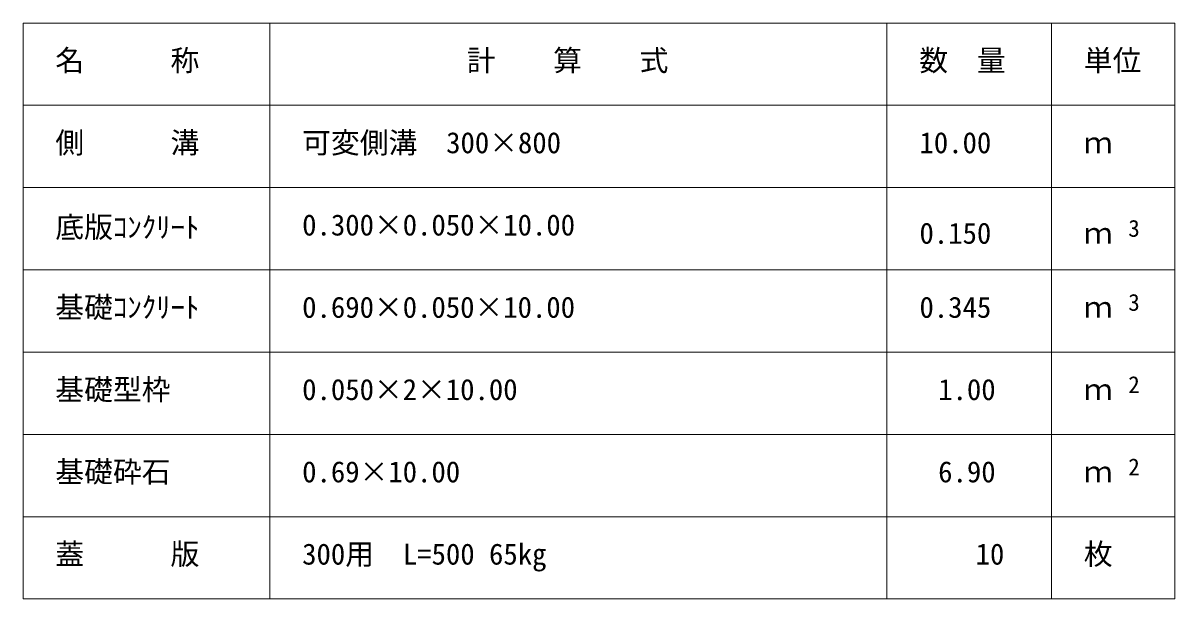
# Model space of a CAD drawing. Units: millimetres on the paper, scale 1:20. Extents: x 0 to 841, y 0 to 594.
# Drawn here: x 652.5 to 722.5, y 408.5 to 443.5 of the extents above; entities that cross this region are included whole.
import ezdxf
from ezdxf.enums import TextEntityAlignment as Align

# ---------------------------------------------------------------- set-up
doc = ezdxf.new("R2010")
doc.units = ezdxf.units.MM
doc.layers.add('D-STR-HTXT（旗揚げ）', color=4, linetype='Continuous', lineweight=18)
doc.layers.add('D-STR-TXT（文字）', color=7, linetype='Continuous')
doc.styles.add('ＭＳ ゴシック', font='')
doc.styles.get('ＭＳ ゴシック').set_extended_font_data('MS Gothic')

msp = doc.modelspace()

# ---------------------------------------------------------------- linework, layer by layer
at = {"layer": 'D-STR-HTXT（旗揚げ）'}
for p, q in [((652.538, 443.549), (722.538, 443.549)), ((652.538, 408.549), (652.538, 443.549)), ((667.538, 408.549), (667.538, 443.549)), ((705.038, 408.549), (705.038, 443.549)), ((715.038, 427.549), (715.038, 443.549)), ((715.038, 408.549), (715.038, 443.549)), ((722.538, 408.549), (722.538, 443.549)), ((652.538, 438.549), (722.538, 438.549)), ((652.538, 433.549), (722.538, 433.549)), ((652.538, 428.549), (722.538, 428.549)), ((652.538, 423.549), (722.538, 423.549)), ((652.538, 418.549), (722.538, 418.549)), ((652.538, 413.549), (722.538, 413.549)), ((652.538, 408.549), (722.538, 408.549))]:
    msp.add_line(p, q, dxfattribs=at)

# ---------------------------------------------------------------- texts
at = {"layer": 'D-STR-TXT（文字）', "style": 'ＭＳ ゴシック'}
for s, height, p in [('名\u3000\u3000\u3000称', 1.283, (654.5, 440.251)), ('計\u3000\u3000算\u3000\u3000式', 1.283, (679.504, 440.251)), ('数\u3000量', 1.283, (707, 440.251)), ('単位', 1.283, (717, 440.251)), ('側\u3000\u3000\u3000溝', 1.283, (654.5, 435.251)), ('可変側溝\u3000300×800', 1.283, (669.5, 435.251)), ('10.00', 1.283, (707.013, 435.251)), ('ｍ', 1.283, (717, 435.251)), ('底版ｺﾝｸﾘｰﾄ', 1.283, (654.5, 430.118)), ('0.300×0.050×10.00', 1.283, (669.5, 430.251)), ('0.150', 1.283, (707.013, 429.751)), ('3', 1.026, (719.701, 430.253)), ('ｍ', 1.283, (717, 429.751)), ('基礎ｺﾝｸﾘｰﾄ', 1.283, (654.5, 425.251)), ('3', 1.026, (719.701, 425.753)), ('0.690×0.050×10.00', 1.283, (669.5, 425.251)), ('0.345', 1.283, (707.013, 425.251)), ('ｍ', 1.283, (717, 425.251)), ('基礎型枠', 1.283, (654.5, 420.251)), ('0.050×2×10.00', 1.283, (669.5, 420.251)), ('1.00', 1.283, (708.15, 420.251)), ('ｍ', 1.283, (717, 420.251)), ('2', 1.026, (719.701, 420.753)), ('基礎砕石', 1.283, (654.5, 415.251)), ('0.69×10.00', 1.283, (669.5, 415.251)), ('6.90', 1.283, (708.15, 415.251)), ('ｍ', 1.283, (717, 415.251)), ('2', 1.026, (719.701, 415.753)), ('蓋\u3000\u3000\u3000版', 1.283, (654.5, 410.251)), ('300用\u3000L=500 65kg', 1.283, (669.5, 410.251)), ('10', 1.283, (710.424, 410.251)), ('枚', 1.283, (717, 410.251))]:
    msp.add_text(s, height=height, dxfattribs=at).set_placement(p, align=Align.BOTTOM_LEFT)

doc.saveas('drawing.dxf')
